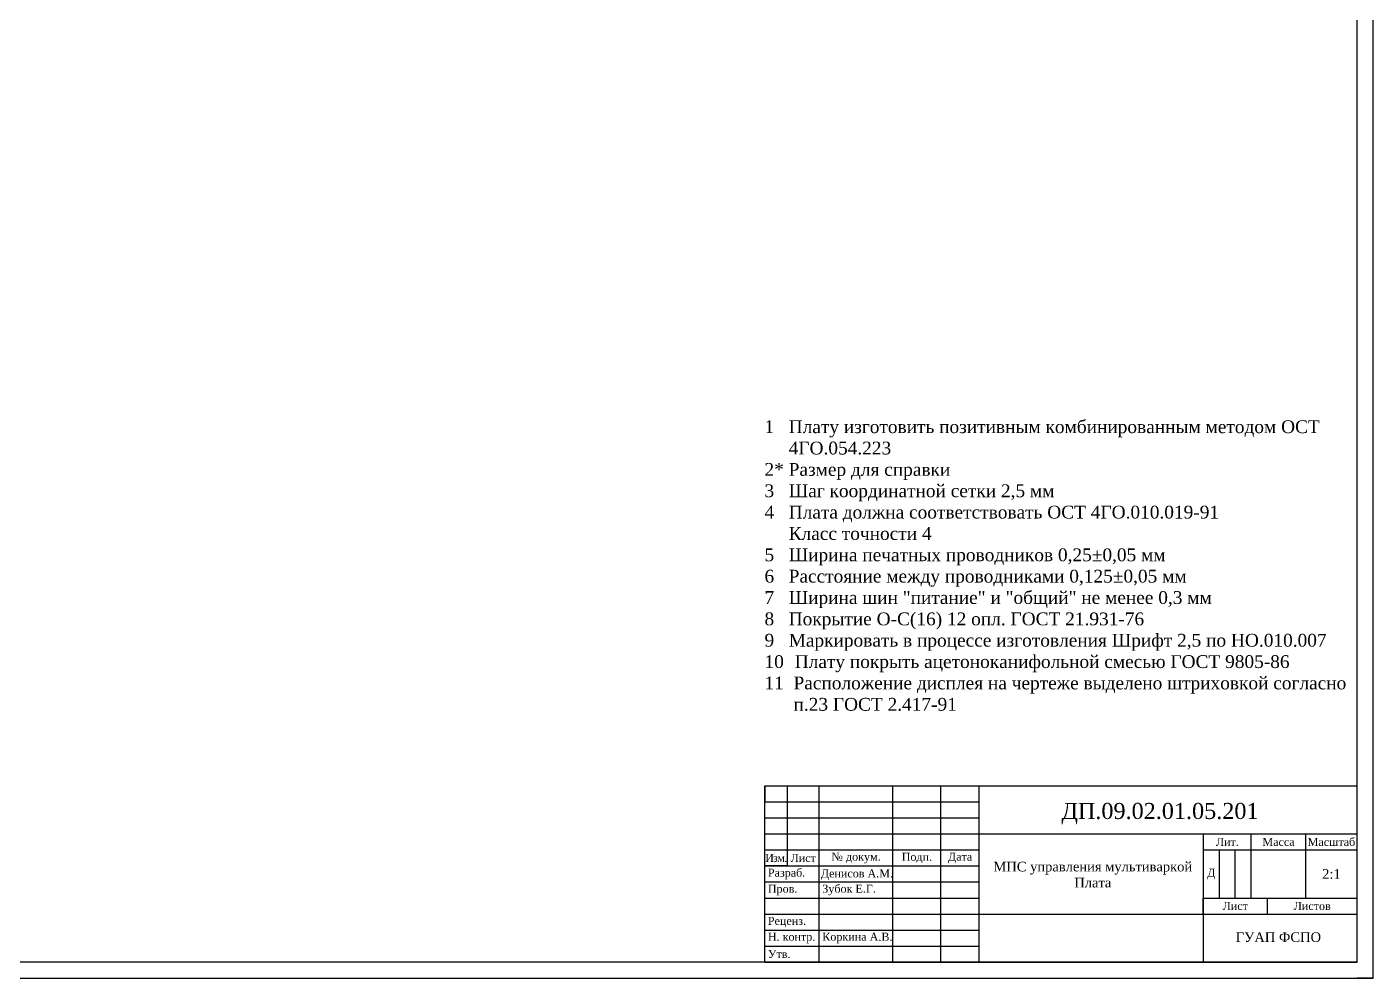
# Model space of a CAD drawing. Header units: millimetres. Extents: x 10 to 851, y 10 to 604.
# Drawn here: x 430.5 to 851, y 10 to 307 of the extents above; entities that cross this region are included whole.
import ezdxf

# ---------------------------------------------------------------- set-up
doc = ezdxf.new("R2010")
doc.units = ezdxf.units.MM
doc.header["$LTSCALE"] = 0.025
doc.linetypes.add('ACAD_ISO04W100', pattern=[30, 24, -3, 0, -3])
doc.layers.add('0 Size', color=7, linetype='Continuous', lineweight=0)
doc.styles.get("Standard").update_dxf_attribs({"font": 'times.ttf'})

msp = doc.modelspace()

# ---------------------------------------------------------------- linework, layer by layer
for p, q in [((851, 10), (851, 604)), ((846, 15), (846, 599)), ((661, 15), (661, 70)), ((661, 70), (846, 70)), ((661, 70), (668, 70)), ((661, 70), (661, 65)), ((661, 70), (727.967, 70)), ((661, 70), (727.967, 70)), ((668, 70), (668, 45)), ((678, 15), (678, 70)), ((701, 15), (701, 70)), ((716, 15), (716, 70)), ((727.967, 15), (727.967, 70)), ((846, 15), (846, 70)), ((661, 65), (727.967, 65)), ((661, 60), (727.967, 60)), ((661, 55), (727.967, 55)), ((727.967, 55), (797.967, 55)), ((797.967, 55), (797.967, 15)), ((797.967, 55), (812.967, 55)), ((797.967, 55), (797.967, 50)), ((812.967, 55), (812.967, 55)), ((812.967, 35), (812.967, 55)), ((812.967, 55), (829.967, 55)), ((829.967, 55), (829.967, 55)), ((829.967, 35), (829.967, 55)), ((829.967, 55), (846, 55)), ((661, 50), (727.967, 50)), ((797.967, 50), (846, 50)), ((797.967, 50), (802.967, 50)), ((802.967, 50), (802.967, 35)), ((807.967, 35), (807.967, 50)), ((668, 45), (661, 45)), ((661, 45), (727.967, 45)), ((668, 45), (678, 45)), ((678, 45), (701, 45)), ((701, 45), (716, 45)), ((716, 45), (727.967, 45)), ((661, 40), (727.967, 40)), ((661, 35), (727.967, 35)), ((797.967, 30), (797.967, 35)), ((797.967, 30), (797.967, 35)), ((797.967, 35), (846, 35)), ((802.967, 35), (807.967, 35)), ((812.967, 35), (817.967, 35)), ((817.967, 35), (817.967, 30)), ((661, 30), (727.967, 30)), ((727.967, 30), (846, 30)), ((661, 25), (727.967, 25)), ((661, 20), (727.967, 20)), ((846, 15), (30, 15)), ((846, 15), (661, 15)), ((661, 15), (846, 15)), ((10, 10), (851, 10)), ((851, 10), (846, 10))]:
    msp.add_line(p, q)

# ---------------------------------------------------------------- texts
at = {"linetype": 'ACAD_ISO04W100', "lineweight": 100, "insert": (753.639, 64.68), "char_height": 5, "width": 24.86691, "attachment_point": 1}
msp.add_mtext('ДП.09.02.01.05.201', dxfattribs=at)
for s, insert, char_height, width, attachment_point in [('Лит.', (805.467, 52.5), 2.5, 15, 5), ('Масса', (821.467, 52.5), 2.5, 17, 5), ('Масштаб', (837.984, 52.5), 2.5, 16.03268, 5), ('{\\fTimes New Roman|b0|i0|c204|p18;\\T0.9;Изм.}', (664.5, 47.5), 2.5, 7, 5), ('Лист', (673, 47.5), 2.5, 10, 5), ('№ докум.', (689.5, 47.5), 2.5, 23, 5), ('Подп.', (708.5, 47.5), 2.5, 15, 5), ('Дата', (721.984, 47.5), 2.5, 11.96732, 5), ('МПС управления мультиваркой\\PПлата', (763.454, 42.284), 3, 70, 5), (' Разраб{\\fTimes New Roman|b0|i0|c186|p18;.}', (661, 42.5), 2.5, 17, 4), ('\\pxql;Денисов А.М.', (689.986, 42.284), 2.5, 23, 5), ('Д', (800.467, 42.5), 2.5, 5, 5), ('2:1', (837.984, 42.5), 3, 16.03268, 5), (' Пров{\\fTimes New Roman|b0|i0|c186|p18;.}', (661, 37.5), 2.5, 17, 4), ('\\pxql; Зубок Е.Г.', (689.5, 37.5), 2.5, 23, 5), ('Лист', (807.967, 32.5), 2.5, 20, 5), ('Листов', (831.984, 32.5), 2.5, 28.03268, 5), (' Реценз{\\fTimes New Roman|b0|i0|c186|p18;.}', (661, 27.5), 2.5, 17, 4), (' Н{\\fTimes New Roman|b0|i0|c186|p18;. }контр{\\fTimes New Roman|b0|i0|c186|p18;.}', (661, 22.5), 2.5, 17, 4), ('\\pxql; Коркина А.В.', (689.5, 22.5), 2.5, 23, 5), ('ГУАП ФСПО', (821.416, 22.757), 3, 47.47743, 5), (' Утв{\\fTimes New Roman|b0|i0|c186|p18;.}', (661, 17.5), 2.5, 17, 4)]:
    msp.add_mtext(s, dxfattribs=dict(insert=insert, char_height=char_height, width=width, attachment_point=attachment_point))
at = {"layer": '0 Size', "insert": (660.9, 184.168), "char_height": 4, "width": 185, "attachment_point": 1}
msp.add_mtext('{\\C7;1   Плату изготовить позитивным комбинированным методом ОСТ \\P     4ГО.054.223^J2* Размер для справки^J3   Шаг координатной сетки 2,5 мм^J4   Плата должна соответствовать ОСТ 4ГО.010.019-91\\P     Класс точности 4\\P5   Ширина печатных проводников 0,25±0,05 мм^J6   Расстояние между проводниками 0,125±0,05 мм\\P7   Ширина шин "питание" и "общий" не менее 0,3 мм^J8   Покрытие О-С(16) 12 опл. ГОСТ 21.931-76\\P9   Маркировать в процессе изготовления Шрифт 2,5 по НО.010.007\\P1\\T0.75;0   \\T1;Плату покрыть ацетоноканифольной смесью ГОСТ 9805-86\\P11  Расположение дисплея на чертеже выделено штриховкой согласно \\P      п.23 ГОСТ 2.417-91}', dxfattribs=at)

doc.saveas('drawing.dxf')
